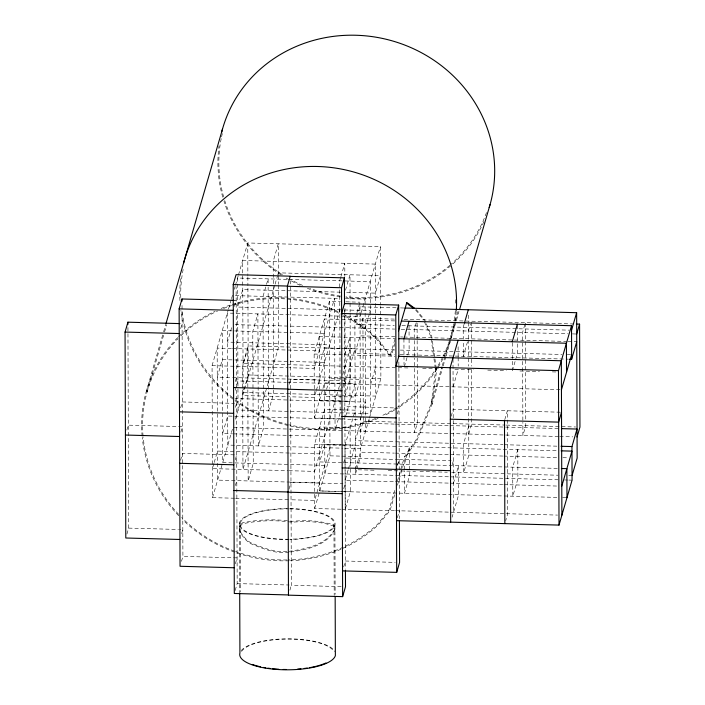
<?xml version="1.0" encoding="UTF-8"?>
<svg xmlns="http://www.w3.org/2000/svg" width="705" height="705" viewBox="0 0 705 705"><rect width="100%" height="100%" fill="white"/><g stroke="black" fill="none" stroke-linecap="round" stroke-linejoin="round"><path stroke-width="0.53" stroke-dasharray="3.52 2.64" d="M397.453 480.986L404.494 456.743L416.188 439.664L431.063 404.221L435.628 370.539L435.32 368.415M397.426 485.234L405.692 456.778L416.972 440.299L431.98 404.476L436.58 370.566L436.28 368.424M126.856 430.094L128.292 425.15L182.454 426.622L180.736 432.553M146.235 391.601L163.313 332.804M163.622 331.747L165.754 324.397M147.16 391.857L164.239 333.06M164.547 332.011L166.68 324.661M180.656 328.601L182.093 323.665M126.935 534.046L128.654 528.115L127.94 326.565M180.647 407.878L182.366 401.947L234.368 403.366M180.542 460.347L182.551 453.43L234.545 454.848M234.492 498.232L212.531 497.642L212.064 365.648L228.235 309.98M228.535 308.949L231.231 299.669M231.531 298.638L232.43 295.545L340.004 298.471M234.271 289.358L235.17 286.265M235.47 285.234L238.167 275.955M238.466 274.932L247.755 242.969L380.418 246.583L380.63 305.186M234.448 306.384L236.166 300.453L233.998 300.4M231.637 327.666L227.442 342.101L329.561 344.877M181.67 533.544L182.824 529.587L179.572 529.499M181.485 561.339L182.912 556.395L182.022 304.463M235.294 381.617L236.439 377.66M213.923 463.458L212.425 468.613L288.195 470.667M214.223 462.427L217.519 451.085L319.647 453.861M235.241 390.262L237.929 380.982L286.248 382.304M235.382 407.375L236.536 403.419M212.531 497.642L232.897 427.538L365.613 431.152L365.093 299.158M235.338 419.29L248.222 374.963L247.904 286.785M274.8 285.199L242.705 395.505L288.257 396.748M275.1 284.168L277.497 275.919M277.796 274.897L278.396 272.835L380.524 275.611L375.43 293.13L344.886 292.302M235.276 459.845L236.713 454.901M235.373 485.569L236.81 480.625M235.355 563.797L237.083 557.866L182.912 556.395M289.173 384.287L290.601 379.14M235.162 590.508L237.171 583.59L236.122 286.75M340.541 418.708L314.36 417.994L314.139 354.042L329.438 301.361L340.348 301.661M340.594 277.708L339.695 280.801L340.162 412.795L335.069 430.314L334.549 298.321L314.183 368.424L289.244 367.746M340.894 276.677L344.78 263.273L344.833 276.422M319.33 365.543L324.441 347.944L339.713 348.358M316.087 391.266L314.289 397.453L289.341 396.774M316.386 390.235L339.792 309.83M345.485 290.24L349.98 274.783L350.077 302.163M288.962 489.235L290.971 482.105M314.36 417.994L324.564 382.868L339.836 383.282M340.859 509.221L314.677 508.508L314.448 444.555L324.679 409.349L355.223 410.178L344.992 445.384L345.221 509.345L350.332 491.738L350.103 427.785L319.568 426.957L319.779 490.962L342.877 491.588M344.675 354.871L349.795 337.263L349.997 401.304L319.453 400.466L319.444 391.716M356.677 313.584L354.871 319.797L355.205 417.712M356.977 312.544L359.682 303.229M342.753 374.487L350.244 348.711M360.898 313.584L359.999 316.677L227.336 313.073L227.803 445.067L342.903 448.195M361.198 312.553L380.418 246.583M342.762 387.741L344.771 380.823L290.61 379.352M394.342 319.092L362.925 318.237L360.052 328.125L394.721 329.068M344.78 383.899L354.985 348.772L340.806 348.385M329.931 447.842L314.659 500.418L289.402 499.73M369.438 313.751L365.243 328.186L234.712 324.635M369.737 312.72L370.337 310.658L344.155 309.944M289.905 590.217L291.332 585.062M314.677 508.508L329.984 455.835L329.746 389.486M343.714 410.521L344.86 406.565L396.862 407.983M345.503 416.752L355.108 383.696L340.929 383.308M343.608 462.991L345.045 458.047L399.206 459.519L397.488 465.45M361.268 416.549L360.37 419.642L343.899 419.193M361.568 415.518L365.463 402.114L235.021 398.572M370.601 384.595L375.695 367.067M348.12 469.979L345.124 480.29L394.359 481.63M348.42 468.948L355.346 445.111L324.802 444.273L319.673 461.934L558.201 468.42M343.696 488.732L345.133 483.789M363.269 416.822L363.286 421.202L360.414 431.09L449.244 433.505M369.208 418.779L360.475 448.671L344.005 448.221M369.508 417.748L380.885 378.576L380.63 306.278M355.699 468.675L360.493 452.178L394.412 453.103M356.615 470.12L355.408 474.262L355.39 469.918M356.915 469.089L360.519 456.664L359.982 303.282M394.915 339.264L390.024 356.104L376.884 339.554A138.048 130.046 16.2 0 0 340.682 313.91M394.879 343.502L391.213 356.14L377.563 338.929A139.008 130.954 16.2 0 0 344.04 314.615M343.688 566.943L345.406 561.013L395.241 562.37M416.223 322.679L414.214 329.596L414.249 339.457M404.335 366.82L409.129 350.323L409.085 338.497M397.303 413.967L399.03 408.036M397.488 465.238L399.206 459.308L451.209 460.726M394.694 490.477L388.878 510.508L377.545 524.3A138.048 130.046 16.2 0 1 288.081 559.92M394.668 494.725L390.068 510.535L378.224 524.952A139.008 130.954 16.2 0 1 341.943 548.798M397.382 517.708L399.391 510.79M431.063 404.221L441.956 366.715M442.264 365.675L455.007 321.806M455.307 320.757L458.056 311.31M431.98 404.476L442.881 366.97M443.181 365.93L445.904 356.554M446.212 355.514L458.981 311.566M464.11 324.185L463.211 327.279L463.255 339.105M468.384 331.068L470.394 324.15M453.112 386.842L458.197 369.323M467.512 341.872L463.317 356.307L463.255 340.18M451.182 416.214L453.192 409.297L560.431 412.213M452.222 464.736L453.368 460.779M468.719 426.093L463.626 443.621L463.731 472.65L468.825 455.13L468.508 367.217M453.456 483.233L458.541 465.705L458.647 494.743L452.116 517.206M468.746 434.033L471.619 424.154L471.416 367.19M512.368 370.795L515.364 360.484M515.663 359.453L517.452 353.267L517.417 341.44M504.771 419.669L507.353 410.768L507.723 513.734L505.705 520.651M286.909 551.618C274.315 552.667 261.767 547.327 250.293 542.533C245.851 539.678 242.502 535.465 239.938 530.9L239.471 526.221L242.264 522.907C258.294 519.426 275.311 518.942 291.711 521.312C302.515 520.44 313.469 520.228 324.124 522.528C327.525 523.885 331.526 522.625 334.452 525.419L334.91 528.821C325.789 545.652 305.168 549.054 287.948 551.469M288.988 552.235C275.699 554.324 262.41 548.402 250.301 543.44C245.816 540.656 242.502 536.417 239.938 531.878L239.471 527.19L242.264 523.885C258.294 520.334 275.302 519.832 291.711 522.22C305.944 521.101 321.251 521.207 334.452 526.388L334.919 529.79C326.23 545.961 306.587 549.644 290.037 552.086M286.979 279.365L237.567 278.017L238.034 410.019L370.707 413.623L370.231 281.63L288.081 279.392M340.497 292.187L242.758 289.526L237.673 307.054L340.691 309.856M345.38 298.62L365.146 299.158M345.802 301.802L359.982 302.189M396.087 307.785L359.973 306.807L354.888 324.326L394.28 325.402M400.466 307.909L403.745 307.997M404.088 319.356L575.245 324.018M394.721 320.907L324.318 318.986L324.864 473.434L448.962 476.809M401.938 325.613L569.349 330.16M401.215 329.244L568.045 333.782M572.372 333.897L576.708 334.02M324.37 333.377L222.242 330.592L222.718 462.586L324.838 465.371M395.091 336.787L360.079 335.836L354.985 353.355L394.377 354.43M400.563 336.937L402.758 336.999M403.85 337.025L513.275 340.004M514.368 340.03L566.89 341.458M567.983 341.493L576.734 341.731M319.224 336.514L395.135 338.576M394.826 349.936L248.116 345.935L243.022 363.463L408.962 367.984M400.325 350.085L455.086 351.575M456.179 351.601L561.867 354.474M567.287 354.624L570.539 354.712M231.425 348.508L217.158 348.12L217.625 480.114L319.744 482.89M232.421 348.534L319.277 350.896M399.85 354.58L568.362 359.162M314.139 354.042L395.012 356.236M324.476 362.405L222.348 359.62L217.255 377.149L231.531 377.536M422.639 368.354L441.788 368.874M454.919 369.235L473.522 369.737M487.745 370.125L506.349 370.627M519.946 370.997L539.448 371.535M552.306 371.879L556.783 372.002M212.064 365.648L288.16 367.719M248.222 374.963L380.885 378.576M232.632 377.572L319.383 379.924M287.146 382.321L340.057 383.767L314.553 471.389L289.297 470.702M340.947 383.784L560.343 389.759M342.057 396.659L324.591 396.21L329.711 378.585L360.255 379.413L355.135 397.038L343.132 396.712M319.48 400.396L350.015 401.224M341.634 418.735L344.904 418.823M342.921 419.167L227.706 416.038L222.613 433.557L232.491 433.831M363.286 421.202L396.871 422.119M397.955 422.145L505.203 425.062M506.278 425.097L575.615 426.983M394.306 424.075L360.387 423.15L355.294 440.678L394.685 441.744M395.408 424.102L449.023 425.564M450.116 425.591L560.634 428.596M450.328 433.531L558.66 436.483M559.744 436.51L572.742 436.862M233.522 433.857L324.732 436.333M395.787 441.779L503.017 444.696M504.11 444.723L557.726 446.186M324.767 444.406L557.884 450.751M314.448 444.555L340.63 445.269M341.722 445.296L344.992 445.384M395.505 453.13L449.129 454.593M450.222 454.619L502.744 456.047M503.837 456.082L557.452 457.536M562.925 457.686L568.397 457.836M404.494 456.743L405.692 456.778M329.984 455.835L340.885 456.126M341.978 456.161L360.519 456.664M374.002 470.209L355.399 469.706L355.214 418.796M388.226 470.596L415.58 471.345M419.96 471.46L447.314 472.209M451.693 472.324L557.831 475.214M568.776 475.505L570.962 475.567M450.063 476.844L557.981 479.779M564.485 479.955L567.736 480.043M568.82 480.07L572.063 480.158M395.461 481.656L449.076 483.119M450.169 483.145L502.691 484.573M503.784 484.599L557.399 486.062M290.971 482.317L342.965 483.727M319.788 490.909L340.515 491.473M341.608 491.5L350.332 491.738M343.978 491.623L558.307 497.448M562.599 497.563L565.895 497.66M235.593 498.268L288.301 499.704M341.943 509.257L394.465 510.658M395.558 510.684L557.549 515.091M128.654 528.115L178.488 529.473M237.171 583.59L289.173 585.009M341.167 586.63L291.341 585.282L290.257 280.766M416.276 309.548L424.595 319.92L425.855 322.828M415.501 309.821L423.564 319.894M426.269 323.798L431.742 336.391L434.765 357.743M424.419 321.859L430.825 336.602L433.822 357.814M434.914 358.819L436.122 367.358M433.972 358.871L435.17 367.358M525.754 419.052L525.419 322.661L522.546 332.54L522.863 421.264M525.771 423.432L525.78 425.626L522.907 435.505L522.863 422.365M517.355 325.313L517.408 340.365M512.262 342.841L512.359 368.644M471.257 322.282L471.407 366.098M468.323 315.126L468.349 321.577M468.349 322.652L468.411 338.779M468.411 339.836L468.508 366.124M458.118 346.745L458.153 356.422M458.162 357.497L458.188 366.098M453.007 358.915L453.553 512.262M417.096 323.005L417.157 339.431M417.157 340.524L417.219 356.959M417.219 358.052L417.457 422.683L414.584 432.562L414.32 358.078M414.258 340.55L414.311 356.977M409.041 325.595L409.085 337.422M403.93 338.814L403.991 354.95M403.991 356.025L404.027 364.626M404.397 469.609L404.379 464.234L409.473 446.706L409.57 475.743L404.485 493.262L404.406 470.684M398.863 361.824L399.418 518.668M362.925 318.237L363.269 415.73M350.077 303.256L350.112 312.024M350.112 313.117L350.341 377.739L345.256 395.267L344.939 307.089M344.516 310.174L345.441 569.226M334.901 525.348L335.148 594.341M333.95 525.322L334.196 595.381M329.438 301.361L329.746 388.402M319.25 336.435L319.418 390.649M278.404 274.474L278.29 243.798L273.205 261.326L273.655 389.019M278.404 275.567L278.44 284.326M278.44 285.428L278.66 346.763L242.969 469.442L242.608 366.477L247.693 348.949L248.169 480.942L253.254 463.423L252.787 331.429L257.88 313.901L258.347 445.895L263.441 428.367L263.018 296.373L268.111 278.854L268.129 284.23M273.655 390.032L273.672 393.32L268.579 410.848L268.129 285.305M247.755 242.969L247.869 275.831M247.869 276.924L247.904 285.692M240.414 522.784L240.661 591.742M239.462 522.758L239.7 591.742M340.956 549.23A139.008 130.954 16.2 0 1 290.337 560.757M289.235 560.792A139.008 130.954 16.2 0 1 182.507 519.629M178.709 515.796A139.008 130.954 16.2 0 1 142.243 437.32M142.137 436.245A139.008 130.954 16.2 0 1 177.96 337.351M178.726 336.593A139.008 130.954 16.2 0 1 215.201 311.108M221.097 308.482A139.008 130.954 16.2 0 1 231.258 304.71M232.289 304.375A139.008 130.954 16.2 0 1 286.115 298.065M287.208 298.144A139.008 130.954 16.2 0 1 340.118 312.623M442.969 358.669A139.008 130.954 16.2 0 1 395.408 409.517M394.465 410.09A139.008 130.954 16.2 0 1 383.961 415.747M378.1 418.409A139.008 130.954 16.2 0 1 343.767 428.067M342.683 428.226A139.008 130.954 16.2 0 1 289.165 425.758M288.089 425.503A139.008 130.954 16.2 0 1 233.849 399.77M232.976 399.101A139.008 130.954 16.2 0 1 180.868 310.394M179.96 300.691A139.008 130.954 16.2 0 1 180.894 277.136M456.214 311.434A139.008 130.954 16.2 0 1 454.778 323.198M454.593 324.265A139.008 130.954 16.2 0 1 443.454 357.708M288.962 539.528A47.931 15.492 -0.2 0 1 244.644 517.047A47.931 15.492 -0.2 0 1 327.393 515.496A47.931 15.492 -0.2 0 1 290.011 539.51M241.216 650.609A47.931 15.492 -0.2 0 1 289.632 638.818A47.931 15.492 -0.2 0 1 334.901 651.57M442.74 356.986A138.048 130.046 16.2 0 1 437.99 365.657M437.417 366.591A138.048 130.046 16.2 0 1 397.655 407.005M396.73 407.596A138.048 130.046 16.2 0 1 381.59 415.844M375.703 418.409A138.048 130.046 16.2 0 1 289.367 424.877M288.301 424.63A138.048 130.046 16.2 0 1 233.558 398.404M232.703 397.735A138.048 130.046 16.2 0 1 181.811 310.306M180.78 297.475A138.048 130.046 16.2 0 1 183.688 266.966M455.58 299.66A138.048 130.046 16.2 0 1 455.571 305.054M455.324 310.552A138.048 130.046 16.2 0 1 453.905 322.617M453.72 323.71A138.048 130.046 16.2 0 1 443.233 355.999M289.543 508.878A46.971 15.184 -0.2 0 1 334.152 523.833A46.971 15.184 -0.2 0 1 289.958 539.202M288.927 539.219A46.971 15.184 -0.2 0 1 240.211 524.264A46.971 15.184 -0.2 0 1 288.521 508.869M286.997 559.946A138.048 130.046 16.2 0 1 235.558 551.522M234.518 551.151A138.048 130.046 16.2 0 1 181.652 517.505M178.673 514.412A138.048 130.046 16.2 0 1 143.185 437.267M143.089 436.201A138.048 130.046 16.2 0 1 177.916 338.752M180.965 335.73A138.048 130.046 16.2 0 1 217.572 311.028M223.485 308.508A138.048 130.046 16.2 0 1 231.593 305.565M232.615 305.239A138.048 130.046 16.2 0 1 286.071 298.973M287.155 299.052A138.048 130.046 16.2 0 1 339.704 313.425M241.586 651.464A46.971 15.184 -0.2 0 1 288.354 639.127A46.971 15.184 -0.2 0 1 333.958 651.623M483.894 221.59A139.008 130.954 16.2 0 1 345.829 297.625M340.339 296.955A139.008 130.954 16.2 0 1 307.362 288.336M300.207 285.331A139.008 130.954 16.2 0 1 285.622 277.726M280.978 274.844A139.008 130.954 16.2 0 1 223.987 201.339M222.736 197.197A139.008 130.954 16.2 0 1 219.026 145.891M486.503 212.549A138.048 130.046 16.2 0 1 450.61 264.666M449.79 265.371A138.048 130.046 16.2 0 1 345.899 296.717M340.445 296.056A138.048 130.046 16.2 0 1 309.751 288.274M302.604 285.402A138.048 130.046 16.2 0 1 290.812 279.638M282.414 274.686A138.048 130.046 16.2 0 1 224.569 200.07M223.661 196.986A138.048 130.046 16.2 0 1 221.352 137.872M221.582 136.796A138.048 130.046 16.2 0 1 222.313 133.589M517.796 449.658L512.711 467.186L512.808 496.214L517.902 478.686L517.796 449.658M375.324 264.102L242.661 260.498L243.128 392.491L375.791 396.095L375.324 264.102"/><path stroke-width="1.06" d="M179.951 539.475L125.79 538.003L125.058 332.073L127.922 322.185L179.925 323.604M166.063 323.348L222.498 129.112M234.21 567.754L180.048 566.274L179.132 308.869L182.005 298.982L233.998 300.4M288.468 594.949L234.298 593.478L233.205 284.582L236.078 274.694L290.24 276.175L287.367 286.265L341.537 287.737L344.401 277.858L290.24 276.386M395.787 314.959L398.66 305.071L344.498 303.599L341.625 313.478L395.787 314.959L396.704 572.363L342.542 570.891M398.554 330.874L406.811 302.454L414.558 308.252M398.845 356.342L395.972 366.221L558.466 370.645L571.517 325.71L401.321 321.083M403.93 338.814L409.023 321.295M233.205 284.582L287.367 286.054L288.468 595.161L342.63 596.633L345.503 586.754L345.441 570.319M459.589 309.469L490.09 204.476M458.1 340.295L450.134 367.702L450.68 522.149M464.41 323.154L468.305 309.751M396.704 572.363L399.576 562.484L399.427 520.863M512.262 341.766L517.355 324.238M571.543 330.222L576.637 312.703L404.837 308.023M576.708 334.02L579.58 324.133L576.329 324.044M561.436 389.794L571.623 354.747M569.455 359.197L571.64 359.25L576.734 341.731M561.515 412.249L558.651 422.128L450.319 419.184M396.518 520.669L559.012 525.093L572.063 480.158L571.958 446.565L577.042 429.045L561.726 428.631M561.779 486.177L571.966 451.13L561.127 450.839M577.078 436.985L579.942 427.098L579.58 324.133M572.055 475.602L577.148 458.074L576.637 312.703M179.132 308.869L233.293 310.341M398.431 338.664L566.423 343.238L566.529 372.266M125.058 332.073L179.22 333.544M398.299 356.325L561.339 360.766L561.885 515.214M233.567 387.547L287.737 389.019M287.737 389.231L341.899 390.702M179.493 411.835L233.663 413.306M341.987 416.443L396.157 417.924M561.013 446.274L571.958 446.565M125.419 435.038L179.581 436.51M561.4 468.508L566.873 468.658L566.979 497.686M179.678 463.308L233.84 464.789M396.333 469.186L450.504 470.667M342.172 467.926L396.333 469.407M233.937 490.513L288.098 491.984M288.098 492.196L342.269 493.667M406.441 303.035L413.853 308.587M571.517 325.71L571.64 359.25M558.466 370.645L559.012 525.093M504.48 420.656L504.851 523.621M398.66 305.071L398.845 356.554M344.401 277.858L344.498 304.146M341.537 287.737L342.63 596.633M335.157 596.527L335.368 655.606A47.931 15.492 -0.2 0 1 283.154 669.75A47.931 15.492 -0.2 0 1 239.92 653.015L239.709 592.835M182.005 298.982L182.013 301.176M127.922 322.185L127.931 324.379M183.547 263.432A139.008 130.954 16.2 0 1 338.559 168.565A139.008 130.954 16.2 0 1 456.294 310.359M325.948 662.973A46.971 15.184 -0.2 0 1 318.634 665.617M317.602 665.908A46.971 15.184 -0.2 0 1 309.416 667.697M307.221 668.049A46.971 15.184 -0.2 0 1 304.137 668.472M300.938 668.834A46.971 15.184 -0.2 0 1 297.686 669.107M286.3 669.494A46.971 15.184 -0.2 0 1 283.243 669.442M278.827 669.257A46.971 15.184 -0.2 0 1 272.333 668.71M270.156 668.455A46.971 15.184 -0.2 0 1 267.9 668.146M265.688 667.802A46.971 15.184 -0.2 0 1 263.529 667.415M260.453 666.78A46.971 15.184 -0.2 0 1 252.346 664.436M221.67 132.188A139.008 130.954 16.2 0 1 391.663 40.705A139.008 130.954 16.2 0 1 489.191 207.526"/></g></svg>
